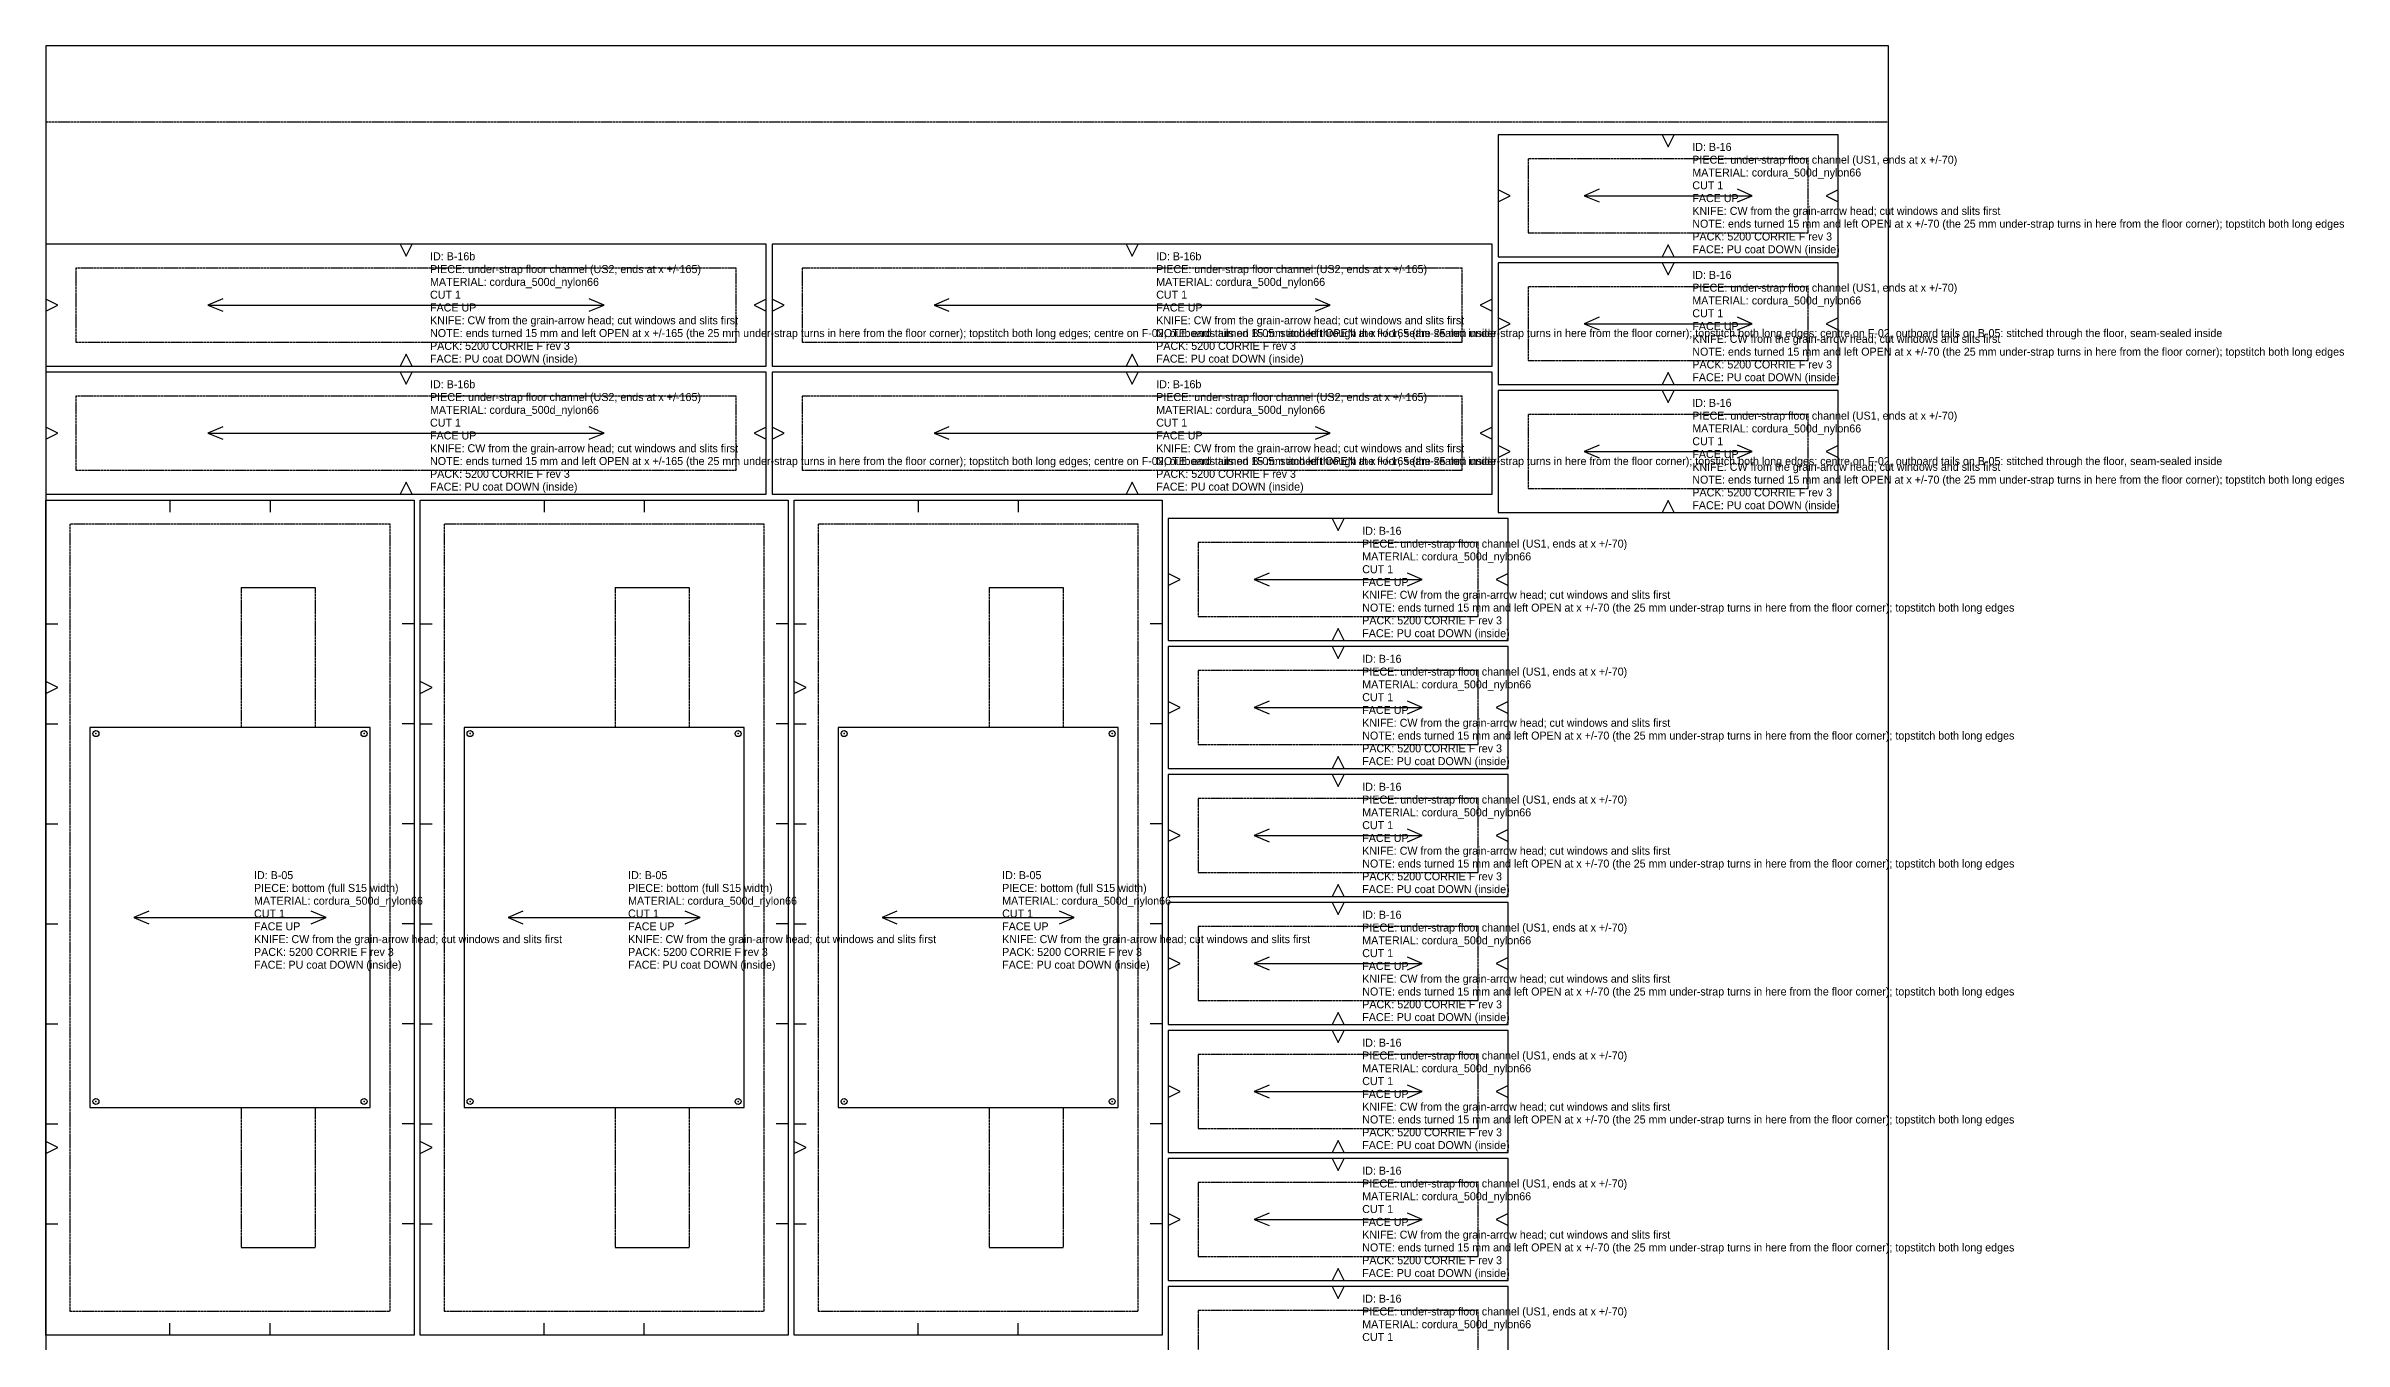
# Model space of a CAD drawing. Header units: millimetres. Extents: x 0 to 1286, y -22 to 1524.
# Drawn here: x 0 to 1149, y 876 to 1524 of the extents above; entities that cross this region are included whole.
import ezdxf

# ---------------------------------------------------------------- set-up
doc = ezdxf.new("R2010")
doc.units = ezdxf.units.MM
doc.linetypes.add('DASHED', pattern=[1.524, 1.27, -0.254])
for name, color, linetype in [('CUT', 7, 'Continuous'), ('DRILL', 4, 'Continuous'), ('GRAIN', 5, 'Continuous'), ('INTERNAL', 6, 'Continuous'), ('NOTCH', 1, 'Continuous'), ('SEW', 3, 'Continuous'), ('TEXT', 2, 'Continuous')]:
    doc.layers.add(name, color=color, linetype=linetype)

msp = doc.modelspace()

# ---------------------------------------------------------------- linework, layer by layer
at = {"layer": 'CUT'}
for points in [[(726, 1479.6), (726, 1418.6), (896, 1418.6), (896, 1479.6)], [(0, 1424.9), (0, 1363.9), (360, 1363.9), (360, 1424.9)], [(363, 1424.9), (363, 1363.9), (723, 1363.9), (723, 1424.9)], [(726, 1415.6), (726, 1354.6), (896, 1354.6), (896, 1415.6)], [(0, 1360.9), (0, 1299.9), (360, 1299.9), (360, 1360.9)], [(363, 1360.9), (363, 1299.9), (723, 1299.9), (723, 1360.9)], [(726, 1351.6), (726, 1290.6), (896, 1290.6), (896, 1351.6)], [(0, 1296.9), (184, 1296.9), (184, 879.3), (0, 879.3)], [(187, 1296.9), (371, 1296.9), (371, 879.3), (187, 879.3)], [(374, 1296.9), (558, 1296.9), (558, 879.3), (374, 879.3)], [(561, 1287.6), (561, 1226.6), (731, 1226.6), (731, 1287.6)], [(561, 1223.6), (561, 1162.6), (731, 1162.6), (731, 1223.6)], [(561, 1159.6), (561, 1098.6), (731, 1098.6), (731, 1159.6)], [(561, 1095.6), (561, 1034.6), (731, 1034.6), (731, 1095.6)], [(561, 1031.6), (561, 970.6), (731, 970.6), (731, 1031.6)], [(561, 967.6), (561, 906.6), (731, 906.6), (731, 967.6)], [(561, 903.6), (561, 842.6), (731, 842.6), (731, 903.6)]]:
    msp.add_lwpolyline(points, close=True, dxfattribs=at)
at = {"layer": 'DRILL'}
for centre in [(25, 1180.1), (159, 1180.1), (212, 1180.1), (346, 1180.1), (399, 1180.1), (533, 1180.1), (25, 996.1), (159, 996.1), (212, 996.1), (346, 996.1), (399, 996.1), (533, 996.1)]:
    msp.add_circle(centre, 1.5, dxfattribs=at)
for p in [(25, 1180.1), (159, 1180.1), (212, 1180.1), (346, 1180.1), (399, 1180.1), (533, 1180.1), (25, 996.1), (159, 996.1), (212, 996.1), (346, 996.1), (399, 996.1), (533, 996.1)]:
    msp.add_point(p, dxfattribs=at)
at = {"layer": 'GRAIN'}
for points in [[(776.4, 1452.3), (769, 1449.1), (776.4, 1446)], [(769, 1449.1), (853, 1449.1)], [(845.6, 1446), (853, 1449.1), (845.6, 1452.3)], [(88.4, 1397.5), (81, 1394.4), (88.4, 1391.3)], [(81, 1394.4), (279, 1394.4)], [(271.6, 1391.3), (279, 1394.4), (271.6, 1397.5)], [(451.4, 1397.5), (444, 1394.4), (451.4, 1391.3)], [(444, 1394.4), (642, 1394.4)], [(634.6, 1391.3), (642, 1394.4), (634.6, 1397.5)], [(776.4, 1388.3), (769, 1385.1), (776.4, 1382)], [(769, 1385.1), (853, 1385.1)], [(845.6, 1382), (853, 1385.1), (845.6, 1388.3)], [(88.4, 1333.5), (81, 1330.4), (88.4, 1327.3)], [(271.6, 1327.3), (279, 1330.4), (271.6, 1333.5)], [(451.4, 1333.5), (444, 1330.4), (451.4, 1327.3)], [(634.6, 1327.3), (642, 1330.4), (634.6, 1333.5)], [(81, 1330.4), (279, 1330.4)], [(444, 1330.4), (642, 1330.4)], [(776.4, 1324.3), (769, 1321.1), (776.4, 1318)], [(769, 1321.1), (853, 1321.1)], [(845.6, 1318), (853, 1321.1), (845.6, 1324.3)], [(611.4, 1260.3), (604, 1257.1), (611.4, 1254)], [(604, 1257.1), (688, 1257.1)], [(680.6, 1254), (688, 1257.1), (680.6, 1260.3)], [(611.4, 1196.3), (604, 1193.1), (611.4, 1190)], [(680.6, 1190), (688, 1193.1), (680.6, 1196.3)], [(604, 1193.1), (688, 1193.1)], [(611.4, 1132.3), (604, 1129.1), (611.4, 1126)], [(604, 1129.1), (688, 1129.1)], [(680.6, 1126), (688, 1129.1), (680.6, 1132.3)], [(51.4, 1091.2), (44, 1088.1), (51.4, 1085)], [(44, 1088.1), (140, 1088.1)], [(132.6, 1085), (140, 1088.1), (132.6, 1091.2)], [(238.4, 1091.2), (231, 1088.1), (238.4, 1085)], [(231, 1088.1), (327, 1088.1)], [(319.6, 1085), (327, 1088.1), (319.6, 1091.2)], [(425.4, 1091.2), (418, 1088.1), (425.4, 1085)], [(418, 1088.1), (514, 1088.1)], [(506.6, 1085), (514, 1088.1), (506.6, 1091.2)], [(611.4, 1068.3), (604, 1065.1), (611.4, 1062)], [(604, 1065.1), (688, 1065.1)], [(680.6, 1062), (688, 1065.1), (680.6, 1068.3)], [(611.4, 1004.3), (604, 1001.1), (611.4, 998)], [(604, 1001.1), (688, 1001.1)], [(680.6, 998), (688, 1001.1), (680.6, 1004.3)], [(611.4, 940.3), (604, 937.1), (611.4, 934)], [(604, 937.1), (688, 937.1)], [(680.6, 934), (688, 937.1), (680.6, 940.3)]]:
    msp.add_lwpolyline(points, dxfattribs=at)
at = {"layer": 'INTERNAL', "linetype": 'CONTINUOUS'}
for points in [[(97.5, 1253.1), (134.5, 1253.1)], [(284.5, 1253.1), (321.5, 1253.1)], [(471.5, 1253.1), (508.5, 1253.1)], [(97.5, 923.1), (134.5, 923.1)], [(284.5, 923.1), (321.5, 923.1)], [(471.5, 923.1), (508.5, 923.1)]]:
    msp.add_lwpolyline(points, dxfattribs=at)
for points in [[(22, 1183.1), (22, 993.1), (162, 993.1), (162, 1183.1)], [(209, 1183.1), (209, 993.1), (349, 993.1), (349, 1183.1)], [(396, 1183.1), (396, 993.1), (536, 993.1), (536, 1183.1)]]:
    msp.add_lwpolyline(points, close=True, dxfattribs=at)
at = {"layer": 'NOTCH'}
for points in [[(808, 1479.6), (811, 1473.6), (814, 1479.6)], [(726, 1446.1), (732, 1449.1), (726, 1452.1)], [(896, 1452.1), (890, 1449.1), (896, 1446.1)], [(177, 1424.9), (180, 1418.9), (183, 1424.9)], [(540, 1424.9), (543, 1418.9), (546, 1424.9)], [(814, 1418.6), (811, 1424.6), (808, 1418.6)], [(808, 1415.6), (811, 1409.6), (814, 1415.6)], [(0, 1391.4), (6, 1394.4), (0, 1397.4)], [(360, 1397.4), (354, 1394.4), (360, 1391.4)], [(363, 1391.4), (369, 1394.4), (363, 1397.4)], [(723, 1397.4), (717, 1394.4), (723, 1391.4)], [(726, 1382.1), (732, 1385.1), (726, 1388.1)], [(896, 1388.1), (890, 1385.1), (896, 1382.1)], [(183, 1363.9), (180, 1369.9), (177, 1363.9)], [(546, 1363.9), (543, 1369.9), (540, 1363.9)], [(177, 1360.9), (180, 1354.9), (183, 1360.9)], [(540, 1360.9), (543, 1354.9), (546, 1360.9)], [(814, 1354.6), (811, 1360.6), (808, 1354.6)], [(808, 1351.6), (811, 1345.6), (814, 1351.6)], [(0, 1327.4), (6, 1330.4), (0, 1333.4)], [(360, 1333.4), (354, 1330.4), (360, 1327.4)], [(363, 1327.4), (369, 1330.4), (363, 1333.4)], [(723, 1333.4), (717, 1330.4), (723, 1327.4)], [(726, 1318.1), (732, 1321.1), (726, 1324.1)], [(896, 1324.1), (890, 1321.1), (896, 1318.1)], [(183, 1299.9), (180, 1305.9), (177, 1299.9)], [(546, 1299.9), (543, 1305.9), (540, 1299.9)], [(62, 1296.9), (62, 1290.9)], [(112, 1296.9), (112, 1290.9)], [(249, 1296.9), (249, 1290.9)], [(299, 1296.9), (299, 1290.9)], [(436, 1296.9), (436, 1290.9)], [(486, 1296.9), (486, 1290.9)], [(643, 1287.6), (646, 1281.6), (649, 1287.6)], [(814, 1290.6), (811, 1296.6), (808, 1290.6)], [(561, 1254.1), (567, 1257.1), (561, 1260.1)], [(731, 1260.1), (725, 1257.1), (731, 1254.1)], [(0, 1234.9), (6, 1234.9)], [(184, 1234.9), (178, 1234.9)], [(187, 1234.9), (193, 1234.9)], [(371, 1234.9), (365, 1234.9)], [(374, 1234.9), (380, 1234.9)], [(558, 1234.9), (552, 1234.9)], [(649, 1226.6), (646, 1232.6), (643, 1226.6)], [(643, 1223.6), (646, 1217.6), (649, 1223.6)], [(0, 1200.1), (6, 1203.1), (0, 1206.1)], [(187, 1200.1), (193, 1203.1), (187, 1206.1)], [(374, 1200.1), (380, 1203.1), (374, 1206.1)], [(561, 1190.1), (567, 1193.1), (561, 1196.1)], [(731, 1196.1), (725, 1193.1), (731, 1190.1)], [(0, 1184.9), (6, 1184.9)], [(184, 1184.9), (178, 1184.9)], [(187, 1184.9), (193, 1184.9)], [(371, 1184.9), (365, 1184.9)], [(374, 1184.9), (380, 1184.9)], [(558, 1184.9), (552, 1184.9)], [(649, 1162.6), (646, 1168.6), (643, 1162.6)], [(643, 1159.6), (646, 1153.6), (649, 1159.6)], [(0, 1134.9), (6, 1134.9)], [(184, 1134.9), (178, 1134.9)], [(187, 1134.9), (193, 1134.9)], [(371, 1134.9), (365, 1134.9)], [(374, 1134.9), (380, 1134.9)], [(558, 1134.9), (552, 1134.9)], [(561, 1126.1), (567, 1129.1), (561, 1132.1)], [(731, 1132.1), (725, 1129.1), (731, 1126.1)], [(649, 1098.6), (646, 1104.6), (643, 1098.6)], [(643, 1095.6), (646, 1089.6), (649, 1095.6)], [(0, 1084.9), (6, 1084.9)], [(184, 1084.9), (178, 1084.9)], [(187, 1084.9), (193, 1084.9)], [(371, 1084.9), (365, 1084.9)], [(374, 1084.9), (380, 1084.9)], [(558, 1084.9), (552, 1084.9)], [(561, 1062.1), (567, 1065.1), (561, 1068.1)], [(731, 1068.1), (725, 1065.1), (731, 1062.1)], [(0, 1034.9), (6, 1034.9)], [(184, 1034.9), (178, 1034.9)], [(187, 1034.9), (193, 1034.9)], [(371, 1034.9), (365, 1034.9)], [(374, 1034.9), (380, 1034.9)], [(558, 1034.9), (552, 1034.9)], [(649, 1034.6), (646, 1040.6), (643, 1034.6)], [(643, 1031.6), (646, 1025.6), (649, 1031.6)], [(561, 998.1), (567, 1001.1), (561, 1004.1)], [(731, 1004.1), (725, 1001.1), (731, 998.1)], [(0, 984.9), (6, 984.9)], [(184, 984.9), (178, 984.9)], [(187, 984.9), (193, 984.9)], [(371, 984.9), (365, 984.9)], [(374, 984.9), (380, 984.9)], [(558, 984.9), (552, 984.9)], [(649, 970.6), (646, 976.6), (643, 970.6)], [(0, 970.1), (6, 973.1), (0, 976.1)], [(187, 970.1), (193, 973.1), (187, 976.1)], [(374, 970.1), (380, 973.1), (374, 976.1)], [(643, 967.6), (646, 961.6), (649, 967.6)], [(0, 934.9), (6, 934.9)], [(184, 934.9), (178, 934.9)], [(187, 934.9), (193, 934.9)], [(371, 934.9), (365, 934.9)], [(374, 934.9), (380, 934.9)], [(558, 934.9), (552, 934.9)], [(561, 934.1), (567, 937.1), (561, 940.1)], [(731, 940.1), (725, 937.1), (731, 934.1)], [(649, 906.6), (646, 912.6), (643, 906.6)], [(643, 903.6), (646, 897.6), (649, 903.6)], [(62, 879.3), (62, 885.3)], [(112, 879.3), (112, 885.3)], [(249, 879.3), (249, 885.3)], [(299, 879.3), (299, 885.3)], [(436, 879.3), (436, 885.3)], [(486, 879.3), (486, 885.3)]]:
    msp.add_lwpolyline(points, dxfattribs=at)
at = {"layer": 'SEW', "linetype": 'DASHED'}
for points in [[(741, 1430.6), (881, 1430.6), (881, 1467.6), (741, 1467.6)], [(15, 1375.9), (345, 1375.9), (345, 1412.9), (15, 1412.9)], [(378, 1375.9), (708, 1375.9), (708, 1412.9), (378, 1412.9)], [(741, 1366.6), (881, 1366.6), (881, 1403.6), (741, 1403.6)], [(15, 1311.9), (345, 1311.9), (345, 1348.9), (15, 1348.9)], [(378, 1311.9), (708, 1311.9), (708, 1348.9), (378, 1348.9)], [(741, 1302.6), (881, 1302.6), (881, 1339.6), (741, 1339.6)], [(12, 1284.9), (12, 891.3), (172, 891.3), (172, 1284.9)], [(199, 1284.9), (199, 891.3), (359, 891.3), (359, 1284.9)], [(386, 1284.9), (386, 891.3), (546, 891.3), (546, 1284.9)], [(576, 1238.6), (716, 1238.6), (716, 1275.6), (576, 1275.6)], [(576, 1174.6), (716, 1174.6), (716, 1211.6), (576, 1211.6)], [(576, 1110.6), (716, 1110.6), (716, 1147.6), (576, 1147.6)], [(576, 1046.6), (716, 1046.6), (716, 1083.6), (576, 1083.6)], [(576, 982.6), (716, 982.6), (716, 1019.6), (576, 1019.6)], [(576, 918.6), (716, 918.6), (716, 955.6), (576, 955.6)], [(576, 854.6), (716, 854.6), (716, 891.6), (576, 891.6)]]:
    msp.add_lwpolyline(points, close=True, dxfattribs=at)
for points in [[(97.5, 1253.1), (97.5, 1183.1)], [(134.5, 1253.1), (134.5, 1183.1)], [(284.5, 1253.1), (284.5, 1183.1)], [(321.5, 1253.1), (321.5, 1183.1)], [(471.5, 1253.1), (471.5, 1183.1)], [(508.5, 1253.1), (508.5, 1183.1)], [(97.5, 993.1), (97.5, 923.1)], [(134.5, 993.1), (134.5, 923.1)], [(284.5, 993.1), (284.5, 923.1)], [(321.5, 993.1), (321.5, 923.1)], [(471.5, 993.1), (471.5, 923.1)], [(508.5, 993.1), (508.5, 923.1)]]:
    msp.add_lwpolyline(points, dxfattribs=at)
at = {"layer": 'TEXT', "linetype": 'DASHED'}
msp.add_line((0, 1486), (921, 1486), dxfattribs=at)
at = {"layer": 'TEXT'}
msp.add_lwpolyline([(0, 0), (921, 0), (921, 1524), (0, 1524)], close=True, dxfattribs=at)

# ---------------------------------------------------------------- texts
for s, p in [('ID: B-16', (823, 1471.5)), ('PIECE: under-strap floor channel (US1, ends at x +/-70)', (823, 1465.1)), ('MATERIAL: cordura_500d_nylon66', (823, 1458.7)), ('CUT 1', (823, 1452.3)), ('FACE UP', (823, 1445.9)), ('KNIFE: CW from the grain-arrow head; cut windows and slits first', (823, 1439.5)), ('NOTE: ends turned 15 mm and left OPEN at x +/-70 (the 25 mm under-strap turns in here from the floor corner); topstitch both long edges', (823, 1433.1)), ('PACK: 5200 CORRIE F rev 3', (823, 1426.7)), ('FACE: PU coat DOWN (inside)', (823, 1420.3)), ('PIECE: under-strap floor channel (US2, ends at x +/-165)', (192, 1410.4)), ('ID: B-16b', (192, 1416.8)), ('PIECE: under-strap floor channel (US2, ends at x +/-165)', (555, 1410.4)), ('ID: B-16b', (555, 1416.8)), ('CUT 1', (192, 1397.6)), ('MATERIAL: cordura_500d_nylon66', (192, 1404)), ('CUT 1', (555, 1397.6)), ('MATERIAL: cordura_500d_nylon66', (555, 1404)), ('PIECE: under-strap floor channel (US1, ends at x +/-70)', (823, 1401.1)), ('ID: B-16', (823, 1407.5)), ('FACE UP', (192, 1391.2)), ('FACE UP', (555, 1391.2)), ('CUT 1', (823, 1388.3)), ('MATERIAL: cordura_500d_nylon66', (823, 1394.7)), ('KNIFE: CW from the grain-arrow head; cut windows and slits first', (192, 1384.8)), ('NOTE: ends turned 15 mm and left OPEN at x +/-165 (the 25 mm under-strap turns in here from the floor corner); topstitch both long edges; centre on F-02, outboard tails on B-05: stitched through the floor, seam-sealed inside', (192, 1378.4)), ('KNIFE: CW from the grain-arrow head; cut windows and slits first', (555, 1384.8)), ('NOTE: ends turned 15 mm and left OPEN at x +/-165 (the 25 mm under-strap turns in here from the floor corner); topstitch both long edges; centre on F-02, outboard tails on B-05: stitched through the floor, seam-sealed inside', (555, 1378.4)), ('FACE UP', (823, 1381.9)), ('KNIFE: CW from the grain-arrow head; cut windows and slits first', (823, 1375.5)), ('PACK: 5200 CORRIE F rev 3', (192, 1372)), ('FACE: PU coat DOWN (inside)', (192, 1365.6)), ('PACK: 5200 CORRIE F rev 3', (555, 1372)), ('FACE: PU coat DOWN (inside)', (555, 1365.6)), ('NOTE: ends turned 15 mm and left OPEN at x +/-70 (the 25 mm under-strap turns in here from the floor corner); topstitch both long edges', (823, 1369.1)), ('ID: B-16b', (192, 1352.8)), ('ID: B-16b', (555, 1352.8)), ('PACK: 5200 CORRIE F rev 3', (823, 1362.7)), ('FACE: PU coat DOWN (inside)', (823, 1356.3)), ('PIECE: under-strap floor channel (US2, ends at x +/-165)', (192, 1346.4)), ('MATERIAL: cordura_500d_nylon66', (192, 1340)), ('PIECE: under-strap floor channel (US2, ends at x +/-165)', (555, 1346.4)), ('MATERIAL: cordura_500d_nylon66', (555, 1340)), ('ID: B-16', (823, 1343.5)), ('CUT 1', (192, 1333.6)), ('CUT 1', (555, 1333.6)), ('PIECE: under-strap floor channel (US1, ends at x +/-70)', (823, 1337.1)), ('MATERIAL: cordura_500d_nylon66', (823, 1330.7)), ('FACE UP', (192, 1327.2)), ('KNIFE: CW from the grain-arrow head; cut windows and slits first', (192, 1320.8)), ('FACE UP', (555, 1327.2)), ('KNIFE: CW from the grain-arrow head; cut windows and slits first', (555, 1320.8)), ('CUT 1', (823, 1324.3)), ('FACE UP', (823, 1317.9)), ('NOTE: ends turned 15 mm and left OPEN at x +/-165 (the 25 mm under-strap turns in here from the floor corner); topstitch both long edges; centre on F-02, outboard tails on B-05: stitched through the floor, seam-sealed inside', (192, 1314.4)), ('PACK: 5200 CORRIE F rev 3', (192, 1308)), ('NOTE: ends turned 15 mm and left OPEN at x +/-165 (the 25 mm under-strap turns in here from the floor corner); topstitch both long edges; centre on F-02, outboard tails on B-05: stitched through the floor, seam-sealed inside', (555, 1314.4)), ('PACK: 5200 CORRIE F rev 3', (555, 1308)), ('KNIFE: CW from the grain-arrow head; cut windows and slits first', (823, 1311.5)), ('FACE: PU coat DOWN (inside)', (192, 1301.6)), ('FACE: PU coat DOWN (inside)', (555, 1301.6)), ('NOTE: ends turned 15 mm and left OPEN at x +/-70 (the 25 mm under-strap turns in here from the floor corner); topstitch both long edges', (823, 1305.1)), ('PACK: 5200 CORRIE F rev 3', (823, 1298.7)), ('FACE: PU coat DOWN (inside)', (823, 1292.3)), ('PIECE: under-strap floor channel (US1, ends at x +/-70)', (658, 1273.1)), ('ID: B-16', (658, 1279.5)), ('CUT 1', (658, 1260.3)), ('MATERIAL: cordura_500d_nylon66', (658, 1266.7)), ('FACE UP', (658, 1253.9)), ('KNIFE: CW from the grain-arrow head; cut windows and slits first', (658, 1247.5)), ('NOTE: ends turned 15 mm and left OPEN at x +/-70 (the 25 mm under-strap turns in here from the floor corner); topstitch both long edges', (658, 1241.1)), ('PACK: 5200 CORRIE F rev 3', (658, 1234.7)), ('FACE: PU coat DOWN (inside)', (658, 1228.3)), ('ID: B-16', (658, 1215.5)), ('PIECE: under-strap floor channel (US1, ends at x +/-70)', (658, 1209.1)), ('MATERIAL: cordura_500d_nylon66', (658, 1202.7)), ('CUT 1', (658, 1196.3)), ('FACE UP', (658, 1189.9)), ('KNIFE: CW from the grain-arrow head; cut windows and slits first', (658, 1183.5)), ('NOTE: ends turned 15 mm and left OPEN at x +/-70 (the 25 mm under-strap turns in here from the floor corner); topstitch both long edges', (658, 1177.1)), ('PACK: 5200 CORRIE F rev 3', (658, 1170.7)), ('FACE: PU coat DOWN (inside)', (658, 1164.3)), ('PIECE: under-strap floor channel (US1, ends at x +/-70)', (658, 1145.1)), ('ID: B-16', (658, 1151.5)), ('MATERIAL: cordura_500d_nylon66', (658, 1138.7)), ('CUT 1', (658, 1132.3)), ('FACE UP', (658, 1125.9)), ('KNIFE: CW from the grain-arrow head; cut windows and slits first', (658, 1119.5)), ('NOTE: ends turned 15 mm and left OPEN at x +/-70 (the 25 mm under-strap turns in here from the floor corner); topstitch both long edges', (658, 1113.1)), ('PIECE: bottom (full S15 width)', (104, 1100.9)), ('ID: B-05', (104, 1107.3)), ('PIECE: bottom (full S15 width)', (291, 1100.9)), ('ID: B-05', (291, 1107.3)), ('PIECE: bottom (full S15 width)', (478, 1100.9)), ('ID: B-05', (478, 1107.3)), ('PACK: 5200 CORRIE F rev 3', (658, 1106.7)), ('FACE: PU coat DOWN (inside)', (658, 1100.3)), ('CUT 1', (104, 1088.1)), ('MATERIAL: cordura_500d_nylon66', (104, 1094.5)), ('CUT 1', (291, 1088.1)), ('MATERIAL: cordura_500d_nylon66', (291, 1094.5)), ('CUT 1', (478, 1088.1)), ('MATERIAL: cordura_500d_nylon66', (478, 1094.5)), ('ID: B-16', (658, 1087.5)), ('FACE UP', (104, 1081.7)), ('FACE UP', (291, 1081.7)), ('FACE UP', (478, 1081.7)), ('PIECE: under-strap floor channel (US1, ends at x +/-70)', (658, 1081.1)), ('KNIFE: CW from the grain-arrow head; cut windows and slits first', (104, 1075.3)), ('PACK: 5200 CORRIE F rev 3', (104, 1068.9)), ('KNIFE: CW from the grain-arrow head; cut windows and slits first', (291, 1075.3)), ('PACK: 5200 CORRIE F rev 3', (291, 1068.9)), ('KNIFE: CW from the grain-arrow head; cut windows and slits first', (478, 1075.3)), ('PACK: 5200 CORRIE F rev 3', (478, 1068.9)), ('CUT 1', (658, 1068.3)), ('MATERIAL: cordura_500d_nylon66', (658, 1074.7)), ('FACE: PU coat DOWN (inside)', (104, 1062.5)), ('FACE: PU coat DOWN (inside)', (291, 1062.5)), ('FACE: PU coat DOWN (inside)', (478, 1062.5)), ('FACE UP', (658, 1061.9)), ('KNIFE: CW from the grain-arrow head; cut windows and slits first', (658, 1055.5)), ('NOTE: ends turned 15 mm and left OPEN at x +/-70 (the 25 mm under-strap turns in here from the floor corner); topstitch both long edges', (658, 1049.1)), ('PACK: 5200 CORRIE F rev 3', (658, 1042.7)), ('FACE: PU coat DOWN (inside)', (658, 1036.3)), ('ID: B-16', (658, 1023.5)), ('PIECE: under-strap floor channel (US1, ends at x +/-70)', (658, 1017.1)), ('MATERIAL: cordura_500d_nylon66', (658, 1010.7)), ('CUT 1', (658, 1004.3)), ('FACE UP', (658, 997.9)), ('KNIFE: CW from the grain-arrow head; cut windows and slits first', (658, 991.5)), ('NOTE: ends turned 15 mm and left OPEN at x +/-70 (the 25 mm under-strap turns in here from the floor corner); topstitch both long edges', (658, 985.1)), ('PACK: 5200 CORRIE F rev 3', (658, 978.7)), ('FACE: PU coat DOWN (inside)', (658, 972.3)), ('PIECE: under-strap floor channel (US1, ends at x +/-70)', (658, 953.1)), ('ID: B-16', (658, 959.5)), ('CUT 1', (658, 940.3)), ('MATERIAL: cordura_500d_nylon66', (658, 946.7)), ('FACE UP', (658, 933.9)), ('KNIFE: CW from the grain-arrow head; cut windows and slits first', (658, 927.5)), ('NOTE: ends turned 15 mm and left OPEN at x +/-70 (the 25 mm under-strap turns in here from the floor corner); topstitch both long edges', (658, 921.1)), ('PACK: 5200 CORRIE F rev 3', (658, 914.7)), ('FACE: PU coat DOWN (inside)', (658, 908.3)), ('ID: B-16', (658, 895.5)), ('PIECE: under-strap floor channel (US1, ends at x +/-70)', (658, 889.1)), ('MATERIAL: cordura_500d_nylon66', (658, 882.7)), ('CUT 1', (658, 876.3))]:
    msp.add_text(s, height=4, dxfattribs=at).set_placement(p)

doc.saveas('drawing.dxf')
